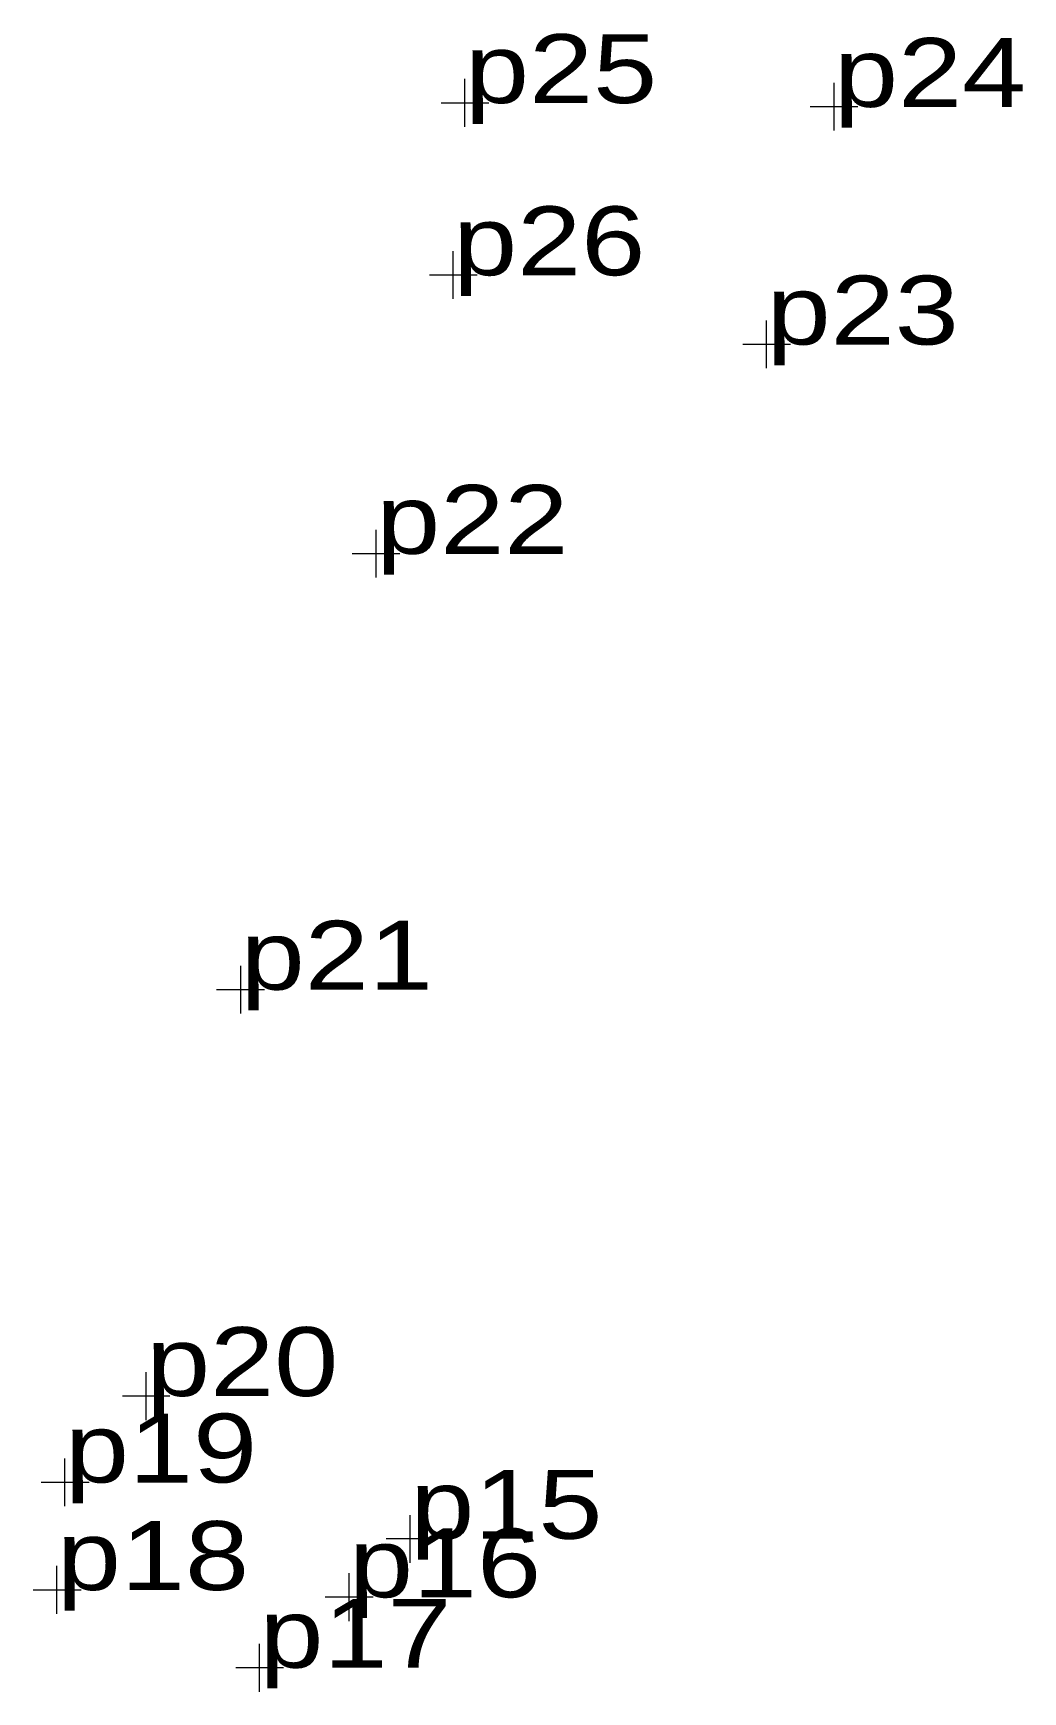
# Model space of a CAD drawing. Header units: metres. Extents: x 542417 to 549178, y 1835457 to 1841460.
# Drawn here: x 542552.28 to 542578.13, y 1835649.56 to 1835692.91 of the extents above.
import ezdxf

# ---------------------------------------------------------------- set-up
doc = ezdxf.new("R2010")
doc.units = ezdxf.units.M
doc.header["$LTSCALE"] = 0.72
doc.layers.add('12', color=7, linetype='Continuous')
doc.layers.add('7', color=7, linetype='Continuous', lineweight=13)

msp = doc.modelspace()

# ---------------------------------------------------------------- linework, layer by layer
at = {"layer": '7'}
for p, q in [((542563.56, 1835690.46), (542563.56, 1835691.71)), ((542573.2, 1835690.36), (542573.2, 1835691.61)), ((542564.18, 1835691.08), (542562.94, 1835691.08)), ((542573.82, 1835690.98), (542572.58, 1835690.98)), ((542563.25, 1835685.96), (542563.25, 1835687.21)), ((542563.88, 1835686.58), (542562.63, 1835686.58)), ((542571.44, 1835684.15), (542571.44, 1835685.4)), ((542572.06, 1835684.77), (542570.82, 1835684.77)), ((542561.24, 1835678.68), (542561.24, 1835679.93)), ((542561.86, 1835679.3), (542560.61, 1835679.3)), ((542557.7, 1835667.29), (542557.7, 1835668.53)), ((542558.32, 1835667.91), (542557.07, 1835667.91)), ((542555.23, 1835656.66), (542555.23, 1835657.91)), ((542555.85, 1835657.29), (542554.61, 1835657.29)), ((542553.11, 1835654.41), (542553.11, 1835655.66)), ((542553.74, 1835655.03), (542552.49, 1835655.03)), ((542562.13, 1835652.93), (542562.13, 1835654.18)), ((542562.75, 1835653.56), (542561.5, 1835653.56)), ((542552.9, 1835651.6), (542552.9, 1835652.85)), ((542560.53, 1835651.41), (542560.53, 1835652.66)), ((542553.53, 1835652.22), (542552.28, 1835652.22)), ((542561.16, 1835652.03), (542559.91, 1835652.03)), ((542558.19, 1835649.56), (542558.19, 1835650.81)), ((542558.82, 1835650.19), (542557.57, 1835650.19))]:
    msp.add_line(p, q, dxfattribs=at)

# ---------------------------------------------------------------- texts
at = {"layer": '12', "width": 1.25}
for s, p in [('p25', (542563.56, 1835691.08)), ('p24', (542573.2, 1835690.98)), ('p26', (542563.25, 1835686.58)), ('p23', (542571.44, 1835684.77)), ('p22', (542561.24, 1835679.3)), ('p21', (542557.7, 1835667.91)), ('p20', (542555.23, 1835657.29)), ('p19', (542553.11, 1835655.03)), ('p15', (542562.13, 1835653.56)), ('p18', (542552.9, 1835652.22)), ('p16', (542560.53, 1835652.03)), ('p17', (542558.19, 1835650.19))]:
    msp.add_text(s, height=1.8, dxfattribs=at).set_placement(p)

doc.saveas('drawing.dxf')
